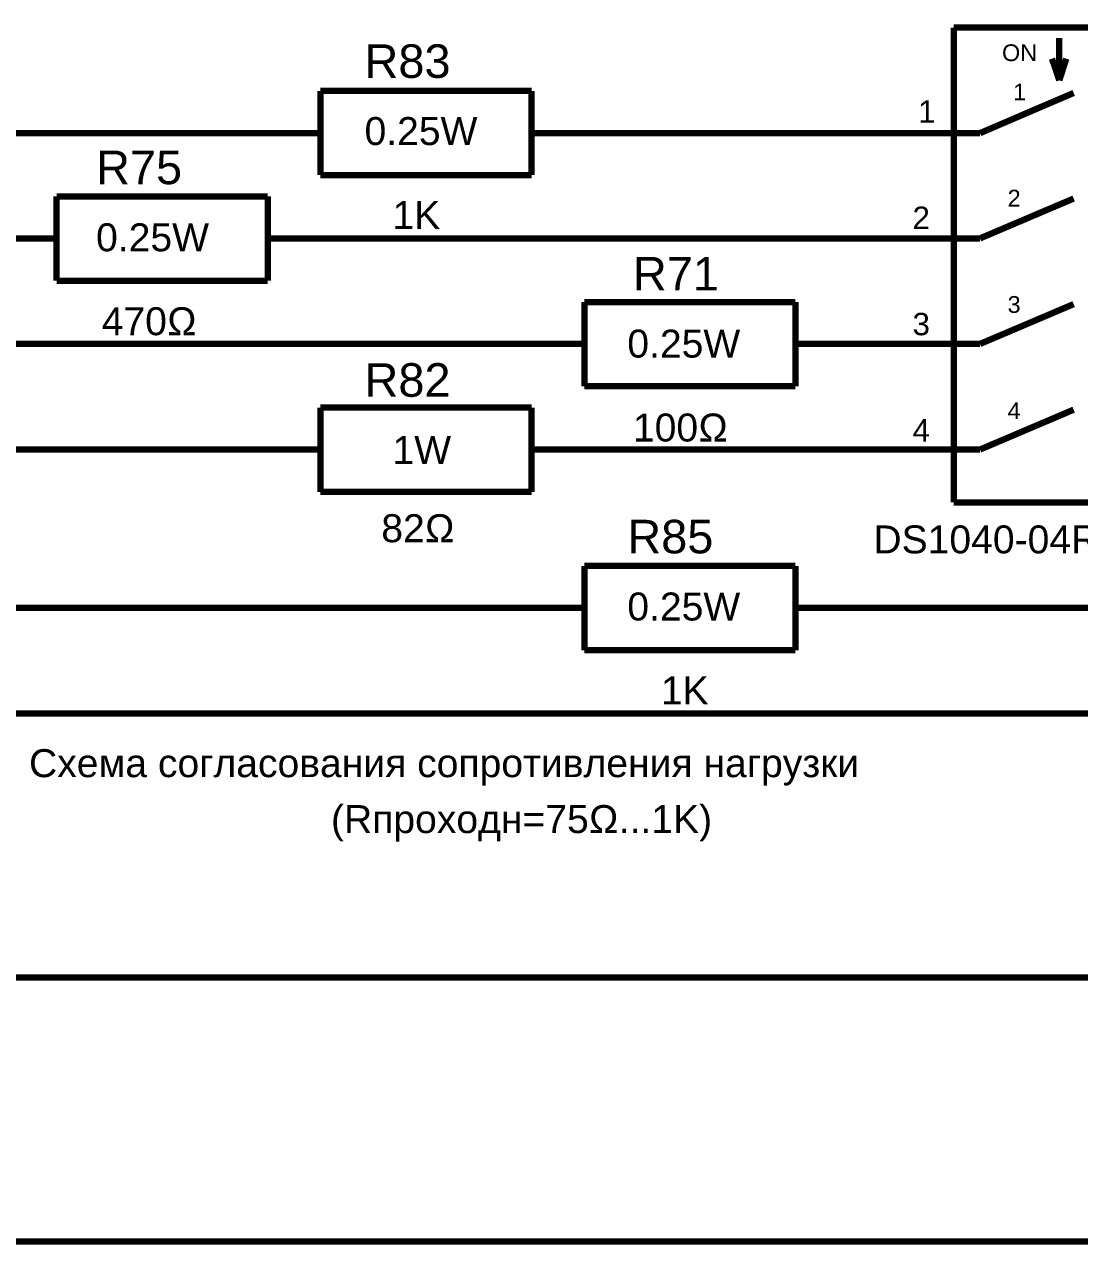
# Model space of a CAD drawing. Header units: millimetres. Extents: x -2024 to 917, y -725 to 13.
# Drawn here: x -1528.1 to -1478.2, y -476.8 to -419 of the extents above; entities that cross this region are included whole.
import ezdxf

# ---------------------------------------------------------------- set-up
doc = ezdxf.new("R2010")
doc.units = ezdxf.units.MM
doc.styles.get("Standard").update_dxf_attribs({"font": 'arial.ttf'})

msp = doc.modelspace()

# ---------------------------------------------------------------- linework, layer by layer
at = {"color": 7, "const_width": 0.3}
for points in [[(-1476.621, -419.178), (-1484.118, -419.178)], [(-1484.118, -419.178), (-1484.118, -441.665)], [(-1479.12, -419.674), (-1479.12, -421.678)], [(-1479.12, -421.678), (-1479.467, -420.651)], [(-1478.789, -420.651), (-1479.12, -421.678)], [(-1514.109, -422.175), (-1514.109, -426.165)], [(-1514.109, -422.175), (-1504.112, -422.175)], [(-1504.112, -422.175), (-1504.112, -426.165)], [(-1482.877, -424.178), (-1478.441, -422.274)], [(-1541.6, -434.163), (-1544.099, -434.163), (-1544.099, -429.163), (-1544.099, -424.178), (-1516.608, -424.178)], [(-1514.109, -424.178), (-1516.608, -424.178)], [(-1504.112, -424.178), (-1501.613, -424.178)], [(-1501.613, -424.178), (-1486.617, -424.178)], [(-1484.118, -424.178), (-1486.617, -424.178)], [(-1484.118, -424.178), (-1482.877, -424.178)], [(-1514.109, -426.165), (-1504.112, -426.165)], [(-1526.605, -427.176), (-1526.605, -431.166)], [(-1526.605, -427.176), (-1516.608, -427.176)], [(-1516.608, -427.176), (-1516.608, -431.166)], [(-1482.877, -429.163), (-1478.441, -427.275)], [(-1526.605, -429.163), (-1529.104, -429.163)], [(-1516.608, -429.163), (-1514.109, -429.163)], [(-1514.109, -429.163), (-1486.617, -429.163)], [(-1484.118, -429.163), (-1486.617, -429.163)], [(-1484.118, -429.163), (-1482.877, -429.163)], [(-1526.605, -431.166), (-1516.608, -431.166)], [(-1501.613, -432.176), (-1501.613, -436.167)], [(-1501.613, -432.176), (-1491.616, -432.176)], [(-1491.616, -432.176), (-1491.616, -436.167)], [(-1482.877, -434.163), (-1478.441, -432.276)], [(-1516.608, -439.164), (-1544.099, -439.164), (-1544.099, -434.163)], [(-1529.104, -434.163), (-1526.605, -434.163)], [(-1526.605, -434.163), (-1504.112, -434.163)], [(-1501.613, -434.163), (-1504.112, -434.163)], [(-1491.616, -434.163), (-1489.117, -434.163)], [(-1489.117, -434.163), (-1486.617, -434.163)], [(-1484.118, -434.163), (-1486.617, -434.163)], [(-1484.118, -434.163), (-1482.877, -434.163)], [(-1501.613, -436.167), (-1491.616, -436.167)], [(-1514.109, -437.177), (-1514.109, -441.168)], [(-1514.109, -437.177), (-1504.112, -437.177)], [(-1504.112, -437.177), (-1504.112, -441.168)], [(-1482.877, -439.164), (-1478.441, -437.276)], [(-1544.099, -439.164), (-1544.099, -446.665), (-1504.112, -446.665)], [(-1514.109, -439.164), (-1516.608, -439.164)], [(-1504.112, -439.164), (-1501.613, -439.164)], [(-1486.617, -439.164), (-1501.613, -439.164)], [(-1489.117, -446.665), (-1471.622, -446.665), (-1471.622, -439.164)], [(-1484.118, -439.164), (-1486.617, -439.164)], [(-1484.118, -439.164), (-1482.877, -439.164)], [(-1514.109, -441.168), (-1504.112, -441.168)], [(-1484.118, -441.665), (-1476.621, -441.665)], [(-1501.613, -444.678), (-1501.613, -448.669)], [(-1501.613, -444.678), (-1491.616, -444.678)], [(-1491.616, -444.678), (-1491.616, -448.669)], [(-1501.613, -446.665), (-1504.112, -446.665)], [(-1491.616, -446.665), (-1489.117, -446.665)], [(-1501.613, -448.669), (-1491.616, -448.669)], [(-1529.104, -451.666), (-1526.605, -451.666)], [(-1526.605, -451.666), (-1411.658, -451.666)], [(-1411.658, -464.168), (-1594.067, -464.168)], [(-1411.658, -476.67), (-1594.067, -476.67)]]:
    msp.add_lwpolyline(points, dxfattribs=at)

# ---------------------------------------------------------------- texts
at = {"color": 7}
for s, height, p in [('R83', 1.5897, (-1512.023, -421.562)), ('ON', 0.7948, (-1481.834, -420.767)), ('1', 0.795, (-1481.305, -422.622)), ('1', 1.06, (-1485.806, -423.682)), ('0.25W', 1.3247, (-1512.023, -424.741)), ('R75', 1.5897, (-1524.735, -426.596)), ('2', 0.795, (-1481.569, -427.656)), ('1K', 1.3247, (-1510.699, -428.716)), ('2', 1.06, (-1486.071, -428.716)), ('0.25W', 1.3247, (-1524.735, -429.775)), ('R71', 1.5897, (-1499.312, -431.63)), ('3', 0.795, (-1481.569, -432.69)), ('470Ω', 1.3247, (-1524.47, -433.749)), ('3', 1.06, (-1486.071, -433.749)), ('0.25W', 1.3247, (-1499.577, -434.809)), ('R82', 1.5897, (-1512.023, -436.664)), ('100Ω', 1.3247, (-1499.312, -438.783)), ('4', 0.795, (-1481.569, -437.724)), ('4', 1.06, (-1486.071, -438.783)), ('1W', 1.3247, (-1510.699, -439.843)), ('82Ω', 1.3247, (-1511.229, -443.552)), ('R85', 1.5897, (-1499.577, -444.082)), ('DS1040-04RN', 1.32471, (-1487.925, -444.082)), ('0.25W', 1.3247, (-1499.577, -447.261)), ('1K', 1.3247, (-1497.988, -451.236)), ('Схема согласования сопротивления нагрузки ', 1.32471, (-1527.912, -454.68)), ('(Rпроходн=75Ω...1K)', 1.32471, (-1513.612, -457.329))]:
    msp.add_text(s, height=height, dxfattribs=at).set_placement(p)

doc.saveas('drawing.dxf')
